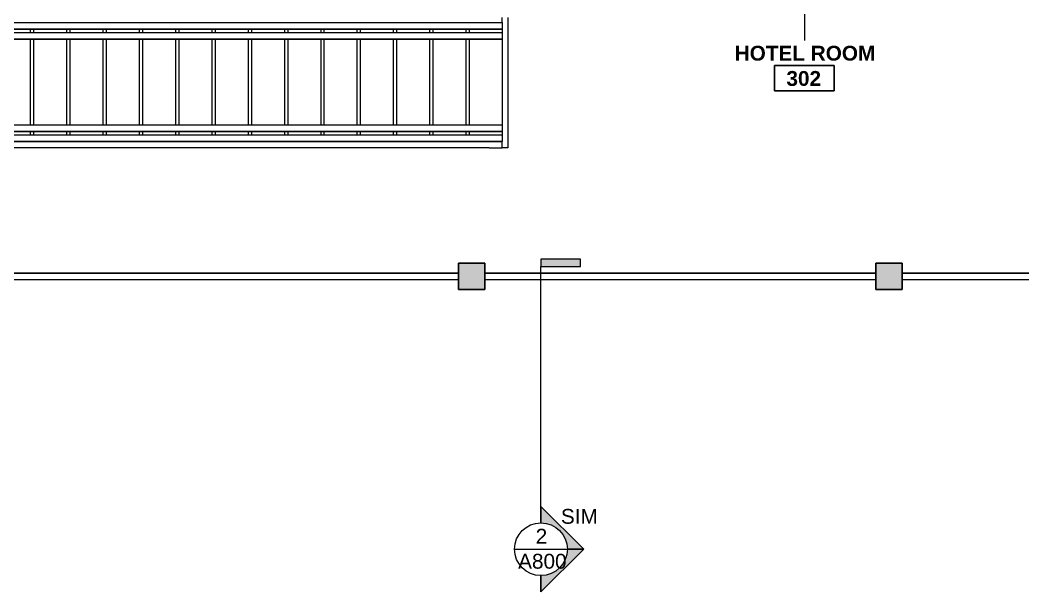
# Model space of a CAD drawing. Header units: inches. Extents: x -1176 to 1474, y -2632 to 978.
# Drawn here: x 631.7 to 935.5, y -82.4 to 91.1 of the extents above; entities that cross this region are included whole.
import ezdxf

# ---------------------------------------------------------------- set-up
doc = ezdxf.new("R2010")
doc.units = ezdxf.units.IN
doc.header["$MEASUREMENT"] = 0
doc.linetypes.add('Overhead 1_16_', pattern=[0.101562, 0.0625, -0.039062])
for name, color, linetype, lineweight in [('A-AREA-IDEN', 2, 'Continuous', 9), ('A-COLS', 52, 'Continuous', 18), ('A-FLOR', 192, 'Continuous', 18), ('A-FLOR-HRAL', 11, 'Continuous', 18), ('G-ANNO-SYMB', 111, 'Continuous', 9), ('S-STRS', 31, 'Continuous', 18)]:
    doc.layers.add(name, color=color, linetype=linetype, lineweight=lineweight)
doc.styles.add('Swis721 Lt BT', font='swissl.ttf', dxfattribs={"height": 4.5})
doc.styles.add('Swis721 Lt BT_B', font='', dxfattribs={"height": 4.5})
doc.styles.get('Swis721 Lt BT_B').set_extended_font_data('Swis721 Lt BT', bold=True)

# ---------------------------------------------------------------- blocks, each defined once
blk = doc.blocks.new('Top Rail Type - Top Rail_Internal_-5005397-3rd Floor Construction')
at = {"layer": 'A-FLOR-HRAL', "lineweight": 9}
for p, q in [((546.74, 56.3), (777.74, 56.3)), ((777.74, 56.3), (777.74, 54.3)), ((777.74, 54.3), (546.74, 54.3))]:
    blk.add_line(p, q, dxfattribs=at)
blk = doc.blocks.new('Top Rail Type - Top Rail_Internal_-V1-3rd Floor Construction')
at = {"layer": 'A-FLOR-HRAL', "lineweight": 9}
for p, q in [((546.74, 56.3), (777.74, 56.3)), ((777.74, 56.3), (777.74, 54.3)), ((546.74, 54.3), (777.74, 54.3))]:
    blk.add_line(p, q, dxfattribs=at)
blk = doc.blocks.new('Handrail Type - Handrail_Internal_-5005408-3rd Floor Construction')
at = {"layer": 'A-FLOR-HRAL', "lineweight": 9}
for p, q in [((546.74, 59.3), (777.74, 59.3)), ((777.74, 59.3), (777.74, 57.3)), ((777.74, 57.3), (546.74, 57.3))]:
    blk.add_line(p, q, dxfattribs=at)
blk = doc.blocks.new('Handrail Type - Handrail_Internal_-V2-3rd Floor Construction')
at = {"layer": 'A-FLOR-HRAL', "lineweight": 9}
for p, q in [((546.74, 59.3), (777.74, 59.3)), ((777.74, 59.3), (777.74, 57.3)), ((546.74, 57.3), (777.74, 57.3))]:
    blk.add_line(p, q, dxfattribs=at)
blk = doc.blocks.new('Top Rail Type - Top Rail_Internal_-5005419-3rd Floor Construction')
at = {"layer": 'A-FLOR-HRAL', "lineweight": 9}
for p, q in [((546.74, 90.3), (777.74, 90.3)), ((777.74, 88.3), (546.74, 88.3)), ((777.74, 90.3), (777.74, 88.3))]:
    blk.add_line(p, q, dxfattribs=at)
blk = doc.blocks.new('Top Rail Type - Top Rail_Internal_-V3-3rd Floor Construction')
at = {"layer": 'A-FLOR-HRAL', "lineweight": 9}
for p, q in [((546.74, 90.3), (777.74, 90.3)), ((546.74, 88.3), (777.74, 88.3)), ((777.74, 90.3), (777.74, 88.3))]:
    blk.add_line(p, q, dxfattribs=at)
blk = doc.blocks.new('Handrail Type - Handrail_Internal_-5005430-3rd Floor Construction')
at = {"layer": 'A-FLOR-HRAL', "lineweight": 9}
for p, q in [((546.74, 87.3), (777.74, 87.3)), ((777.74, 85.3), (546.74, 85.3)), ((777.74, 87.3), (777.74, 85.3))]:
    blk.add_line(p, q, dxfattribs=at)
blk = doc.blocks.new('Handrail Type - Handrail_Internal_-V4-3rd Floor Construction')
at = {"layer": 'A-FLOR-HRAL', "lineweight": 9}
for p, q in [((546.74, 87.3), (777.74, 87.3)), ((546.74, 85.3), (777.74, 85.3)), ((777.74, 87.3), (777.74, 85.3))]:
    blk.add_line(p, q, dxfattribs=at)
blk = doc.blocks.new('Top Rail Type - Top Rail_Internal_-6920603-3rd Floor Construction')
at = {"layer": 'A-FLOR-HRAL', "lineweight": 9}
for p, q in [((624.64, 14.32), (764.5, 14.32)), ((764.5, 12.32), (624.64, 12.32)), ((772.5, 14.32), (890.9, 14.32)), ((890.9, 12.32), (772.5, 12.32)), ((898.9, 14.32), (1060.27, 14.32)), ((1060.27, 12.32), (898.9, 12.32))]:
    blk.add_line(p, q, dxfattribs=at)
blk = doc.blocks.new('Top Rail Type - Top Rail_Internal_-V5-3rd Floor Construction')
at = {"layer": 'A-FLOR-HRAL', "lineweight": 9}
for p, q in [((764.5, 14.32), (624.64, 14.32)), ((764.5, 12.32), (624.64, 12.32)), ((890.9, 14.32), (772.5, 14.32)), ((890.9, 12.32), (772.5, 12.32)), ((1060.27, 14.32), (898.9, 14.32)), ((1060.27, 12.32), (898.9, 12.32))]:
    blk.add_line(p, q, dxfattribs=at)
blk = doc.blocks.new('Section - 3_32_ x 3_8_-334918-3rd Floor Construction')
at = {"layer": 'G-ANNO-SYMB'}
blk.add_hatch(color=256, dxfattribs=at).paths.add_polyline_path([(0, 0.2495), (0, 0), (-0.0469, 0), (-0.0469, 0.2495)], flags=0)
for p, q in [((0, 0.2495), (-0.0469, 0.2495)), ((-0.0469, 0.2495), (-0.0469, 0)), ((0, 0), (0, 0.2495)), ((-0.0469, 0), (0, 0))]:
    blk.add_line(p, q, dxfattribs=at)
blk = doc.blocks.new('Section - Section Head - Filled-1367765-3rd Floor Construction')
at = {"layer": 'G-ANNO-SYMB'}
h = blk.add_hatch(color=256, dxfattribs=at)
edge = h.paths.add_edge_path(flags=0)
edge.add_line((-0.5202, 0), (-0.25, 0.2702))
edge.add_line((-0.25, 0.2702), (-0.25, 0.1667))
edge.add_arc((-0.25, 0), 0.1667, 90, 180)
edge.add_line((-0.4167, 0), (-0.5202, 0))
h = blk.add_hatch(color=256, dxfattribs=at)
edge = h.paths.add_edge_path(flags=0)
edge.add_line((0.0202, 0), (-0.0833, 0))
edge.add_arc((-0.25, 0), 0.1667, 0, 90)
edge.add_line((-0.25, 0.1667), (-0.25, 0.2702))
edge.add_line((-0.25, 0.2702), (0.0202, 0))
for p, q in [((-0.25, 0.2702), (-0.5202, 0)), ((-0.25, 0.2702), (-0.5202, 0)), ((-0.25, 0.2702), (0.0202, 0)), ((-0.25, 0.1667), (-0.25, 0.2702)), ((0.0202, 0), (-0.25, 0.2702)), ((-0.25, 0.2702), (-0.25, 0.1667)), ((-0.5202, 0), (-0.4167, 0)), ((-0.0833, 0), (0.0202, 0)), ((-0.5202, 0), (-0.4167, 0)), ((-0.4167, 0), (-0.5202, 0)), ((0.0202, 0), (-0.0833, 0)), ((-0.0833, 0), (0.0202, 0))]:
    blk.add_line(p, q, dxfattribs=at)
for start, end in [(0, 180), (360, 180), (90, 180), (0, 90), (180, 360)]:
    blk.add_arc((-0.25, 0), 0.1667, start, end, dxfattribs=at)
blk = doc.blocks.new('Room Tag - Room Name and Number-3379422-3rd Floor Construction')
at = {"layer": 'A-AREA-IDEN'}
for p, q in [((-0.1881, -0.1636), (-0.1881, -0.0018)), ((-0.1881, -0.0018), (0.1869, -0.0018)), ((0.1869, -0.0018), (-0.1881, -0.0018)), ((-0.1881, -0.0018), (-0.1881, -0.1636)), ((0.1869, -0.0018), (0.1869, -0.1636)), ((0.1869, -0.1636), (0.1869, -0.0018)), ((0.1869, -0.1636), (-0.1881, -0.1636)), ((-0.1881, -0.1636), (0.1869, -0.1636))]:
    blk.add_line(p, q, dxfattribs=at)

msp = doc.modelspace()

# ---------------------------------------------------------------- hatches: boundary and pattern name
at = {"layer": 'A-COLS'}
for points in [[(764.5, 9.32), (772.5, 9.32), (772.5, 17.32), (764.5, 17.32)], [(890.9, 9.32), (898.9, 9.32), (898.9, 17.32), (890.9, 17.32)]]:
    msp.add_hatch(color=250, dxfattribs=at).paths.add_polyline_path(points, flags=0)

# ---------------------------------------------------------------- linework, layer by layer
at = {"layer": 'A-AREA-IDEN'}
msp.add_line((869.3, 120.32), (869.3, 84.92), dxfattribs=at)
at = {"layer": 'A-COLS', "color": 8, "lineweight": 30}
for p, q in [((772.5, 17.32), (764.5, 17.32)), ((764.5, 17.32), (764.5, 9.32)), ((772.5, 9.32), (772.5, 17.32)), ((898.9, 17.32), (890.9, 17.32)), ((890.9, 17.32), (890.9, 9.32)), ((898.9, 9.32), (898.9, 17.32)), ((764.5, 9.32), (772.5, 9.32)), ((890.9, 9.32), (898.9, 9.32))]:
    msp.add_line(p, q, dxfattribs=at)
at = {"layer": 'A-FLOR'}
for p, q in [((779.4, 91.89), (779.4, 52.3)), ((773.81, 52.3), (546.74, 52.3)), ((779.4, 52.3), (777.74, 52.3))]:
    msp.add_line(p, q, dxfattribs=at)
at = {"layer": 'G-ANNO-SYMB'}
for p, q in [((789.47, -57.4), (789.47, 16.34)), ((781.47, -69.4), (797.47, -69.4))]:
    msp.add_line(p, q, dxfattribs=at)
at = {"layer": 'S-STRS', "lineweight": 9}
for p, q in [((777.74, 90.3), (777.74, 91.89)), ((634.74, 88.3), (634.74, 87.3)), ((645.74, 88.3), (645.74, 87.3)), ((656.74, 88.3), (656.74, 87.3)), ((667.74, 88.3), (667.74, 87.3)), ((678.74, 88.3), (678.74, 87.3)), ((689.74, 88.3), (689.74, 87.3)), ((700.74, 88.3), (700.74, 87.3)), ((711.74, 88.3), (711.74, 87.3)), ((722.74, 88.3), (722.74, 87.3)), ((733.74, 88.3), (733.74, 87.3)), ((744.74, 88.3), (744.74, 87.3)), ((755.74, 88.3), (755.74, 87.3)), ((766.74, 88.3), (766.74, 87.3)), ((777.74, 88.3), (777.74, 87.3)), ((634.74, 85.3), (634.74, 59.3)), ((645.74, 85.3), (645.74, 59.3)), ((656.74, 85.3), (656.74, 59.3)), ((667.74, 85.3), (667.74, 59.3)), ((678.74, 85.3), (678.74, 59.3)), ((689.74, 85.3), (689.74, 59.3)), ((700.74, 85.3), (700.74, 59.3)), ((711.74, 85.3), (711.74, 59.3)), ((722.74, 85.3), (722.74, 59.3)), ((733.74, 85.3), (733.74, 59.3)), ((744.74, 85.3), (744.74, 59.3)), ((755.74, 85.3), (755.74, 59.3)), ((766.74, 85.3), (766.74, 59.3)), ((777.74, 85.3), (777.74, 59.3)), ((634.74, 57.3), (634.74, 56.3)), ((645.74, 57.3), (645.74, 56.3)), ((656.74, 57.3), (656.74, 56.3)), ((667.74, 57.3), (667.74, 56.3)), ((678.74, 57.3), (678.74, 56.3)), ((689.74, 57.3), (689.74, 56.3)), ((700.74, 57.3), (700.74, 56.3)), ((711.74, 57.3), (711.74, 56.3)), ((722.74, 57.3), (722.74, 56.3)), ((733.74, 57.3), (733.74, 56.3)), ((744.74, 57.3), (744.74, 56.3)), ((755.74, 57.3), (755.74, 56.3)), ((766.74, 57.3), (766.74, 56.3)), ((777.74, 57.3), (777.74, 56.3)), ((773.81, 52.3), (777.74, 52.3)), ((777.74, 52.3), (777.74, 54.3))]:
    msp.add_line(p, q, dxfattribs=at)
at = {"layer": 'S-STRS', "linetype": 'Overhead 1_16_', "lineweight": 9}
for p, q in [((635.74, 88.3), (635.74, 87.3)), ((646.74, 88.3), (646.74, 87.3)), ((657.74, 88.3), (657.74, 87.3)), ((668.74, 88.3), (668.74, 87.3)), ((679.74, 88.3), (679.74, 87.3)), ((690.74, 88.3), (690.74, 87.3)), ((701.74, 88.3), (701.74, 87.3)), ((712.74, 88.3), (712.74, 87.3)), ((723.74, 88.3), (723.74, 87.3)), ((734.74, 88.3), (734.74, 87.3)), ((745.74, 88.3), (745.74, 87.3)), ((756.74, 88.3), (756.74, 87.3)), ((767.74, 88.3), (767.74, 87.3)), ((635.74, 85.3), (635.74, 59.3)), ((646.74, 85.3), (646.74, 59.3)), ((657.74, 85.3), (657.74, 59.3)), ((668.74, 85.3), (668.74, 59.3)), ((679.74, 85.3), (679.74, 59.3)), ((690.74, 85.3), (690.74, 59.3)), ((701.74, 85.3), (701.74, 59.3)), ((712.74, 85.3), (712.74, 59.3)), ((723.74, 85.3), (723.74, 59.3)), ((734.74, 85.3), (734.74, 59.3)), ((745.74, 85.3), (745.74, 59.3)), ((756.74, 85.3), (756.74, 59.3)), ((767.74, 85.3), (767.74, 59.3)), ((635.74, 57.3), (635.74, 56.3)), ((646.74, 57.3), (646.74, 56.3)), ((657.74, 57.3), (657.74, 56.3)), ((668.74, 57.3), (668.74, 56.3)), ((679.74, 57.3), (679.74, 56.3)), ((690.74, 57.3), (690.74, 56.3)), ((701.74, 57.3), (701.74, 56.3)), ((712.74, 57.3), (712.74, 56.3)), ((723.74, 57.3), (723.74, 56.3)), ((734.74, 57.3), (734.74, 56.3)), ((745.74, 57.3), (745.74, 56.3)), ((756.74, 57.3), (756.74, 56.3)), ((767.74, 57.3), (767.74, 56.3))]:
    msp.add_line(p, q, dxfattribs=at)

# ---------------------------------------------------------------- block references
at = {"layer": 'A-AREA-IDEN', "xscale": 47.99999999999997, "yscale": 47.99999999999997, "zscale": 47.99999999999997}
msp.add_blockref('Room Tag - Room Name and Number-3379422-3rd Floor Construction', (869.3, 77.44), dxfattribs=at)
at = {"layer": 'A-FLOR-HRAL', "lineweight": 9}
for name in ['Top Rail Type - Top Rail_Internal_-6920603-3rd Floor Construction', 'Top Rail Type - Top Rail_Internal_-V5-3rd Floor Construction', 'Top Rail Type - Top Rail_Internal_-5005419-3rd Floor Construction', 'Top Rail Type - Top Rail_Internal_-V3-3rd Floor Construction', 'Handrail Type - Handrail_Internal_-5005430-3rd Floor Construction', 'Handrail Type - Handrail_Internal_-V4-3rd Floor Construction', 'Handrail Type - Handrail_Internal_-5005408-3rd Floor Construction', 'Handrail Type - Handrail_Internal_-V2-3rd Floor Construction', 'Top Rail Type - Top Rail_Internal_-5005397-3rd Floor Construction', 'Top Rail Type - Top Rail_Internal_-V1-3rd Floor Construction']:
    msp.add_blockref(name, (0, 0), dxfattribs=at)
at = {"layer": 'G-ANNO-SYMB', "xscale": 47.99999999999997, "yscale": 47.99999999999997, "zscale": 47.99999999999997, "rotation": 269.9999999999998}
msp.add_blockref('Section - 3_32_ x 3_8_-334918-3rd Floor Construction', (789.47, 16.34), dxfattribs=at)
at = {"layer": 'G-ANNO-SYMB', "extrusion": (0, 0, -1), "xscale": 47.99999999999997, "yscale": 47.99999999999997, "zscale": 47.99999999999997, "rotation": 90.00000000000001}
msp.add_blockref('Section - Section Head - Filled-1367765-3rd Floor Construction', (-789.47, -57.4), dxfattribs=at)

# ---------------------------------------------------------------- texts
at = {"layer": 'A-AREA-IDEN', "char_height": 4.5, "attachment_point": 1, "style": 'Swis721 Lt BT_B'}
for s, insert, width in [('HOTEL ROOM', (848.17, 83.29), 51.0555), ('302', (863.85, 75.63), 12.726)]:
    msp.add_mtext(s, dxfattribs=dict(at, insert=insert, width=width))
at = {"layer": 'G-ANNO-SYMB', "char_height": 4.5, "attachment_point": 1, "style": 'Swis721 Lt BT'}
for s, insert, width in [('SIM', (795.52, -57.19), 12.8775), ('2', (787.88, -63.21), 4.0905), ('A800', (782.56, -70.8), 16.968)]:
    msp.add_mtext(s, dxfattribs=dict(at, insert=insert, width=width))

doc.saveas('drawing.dxf')
